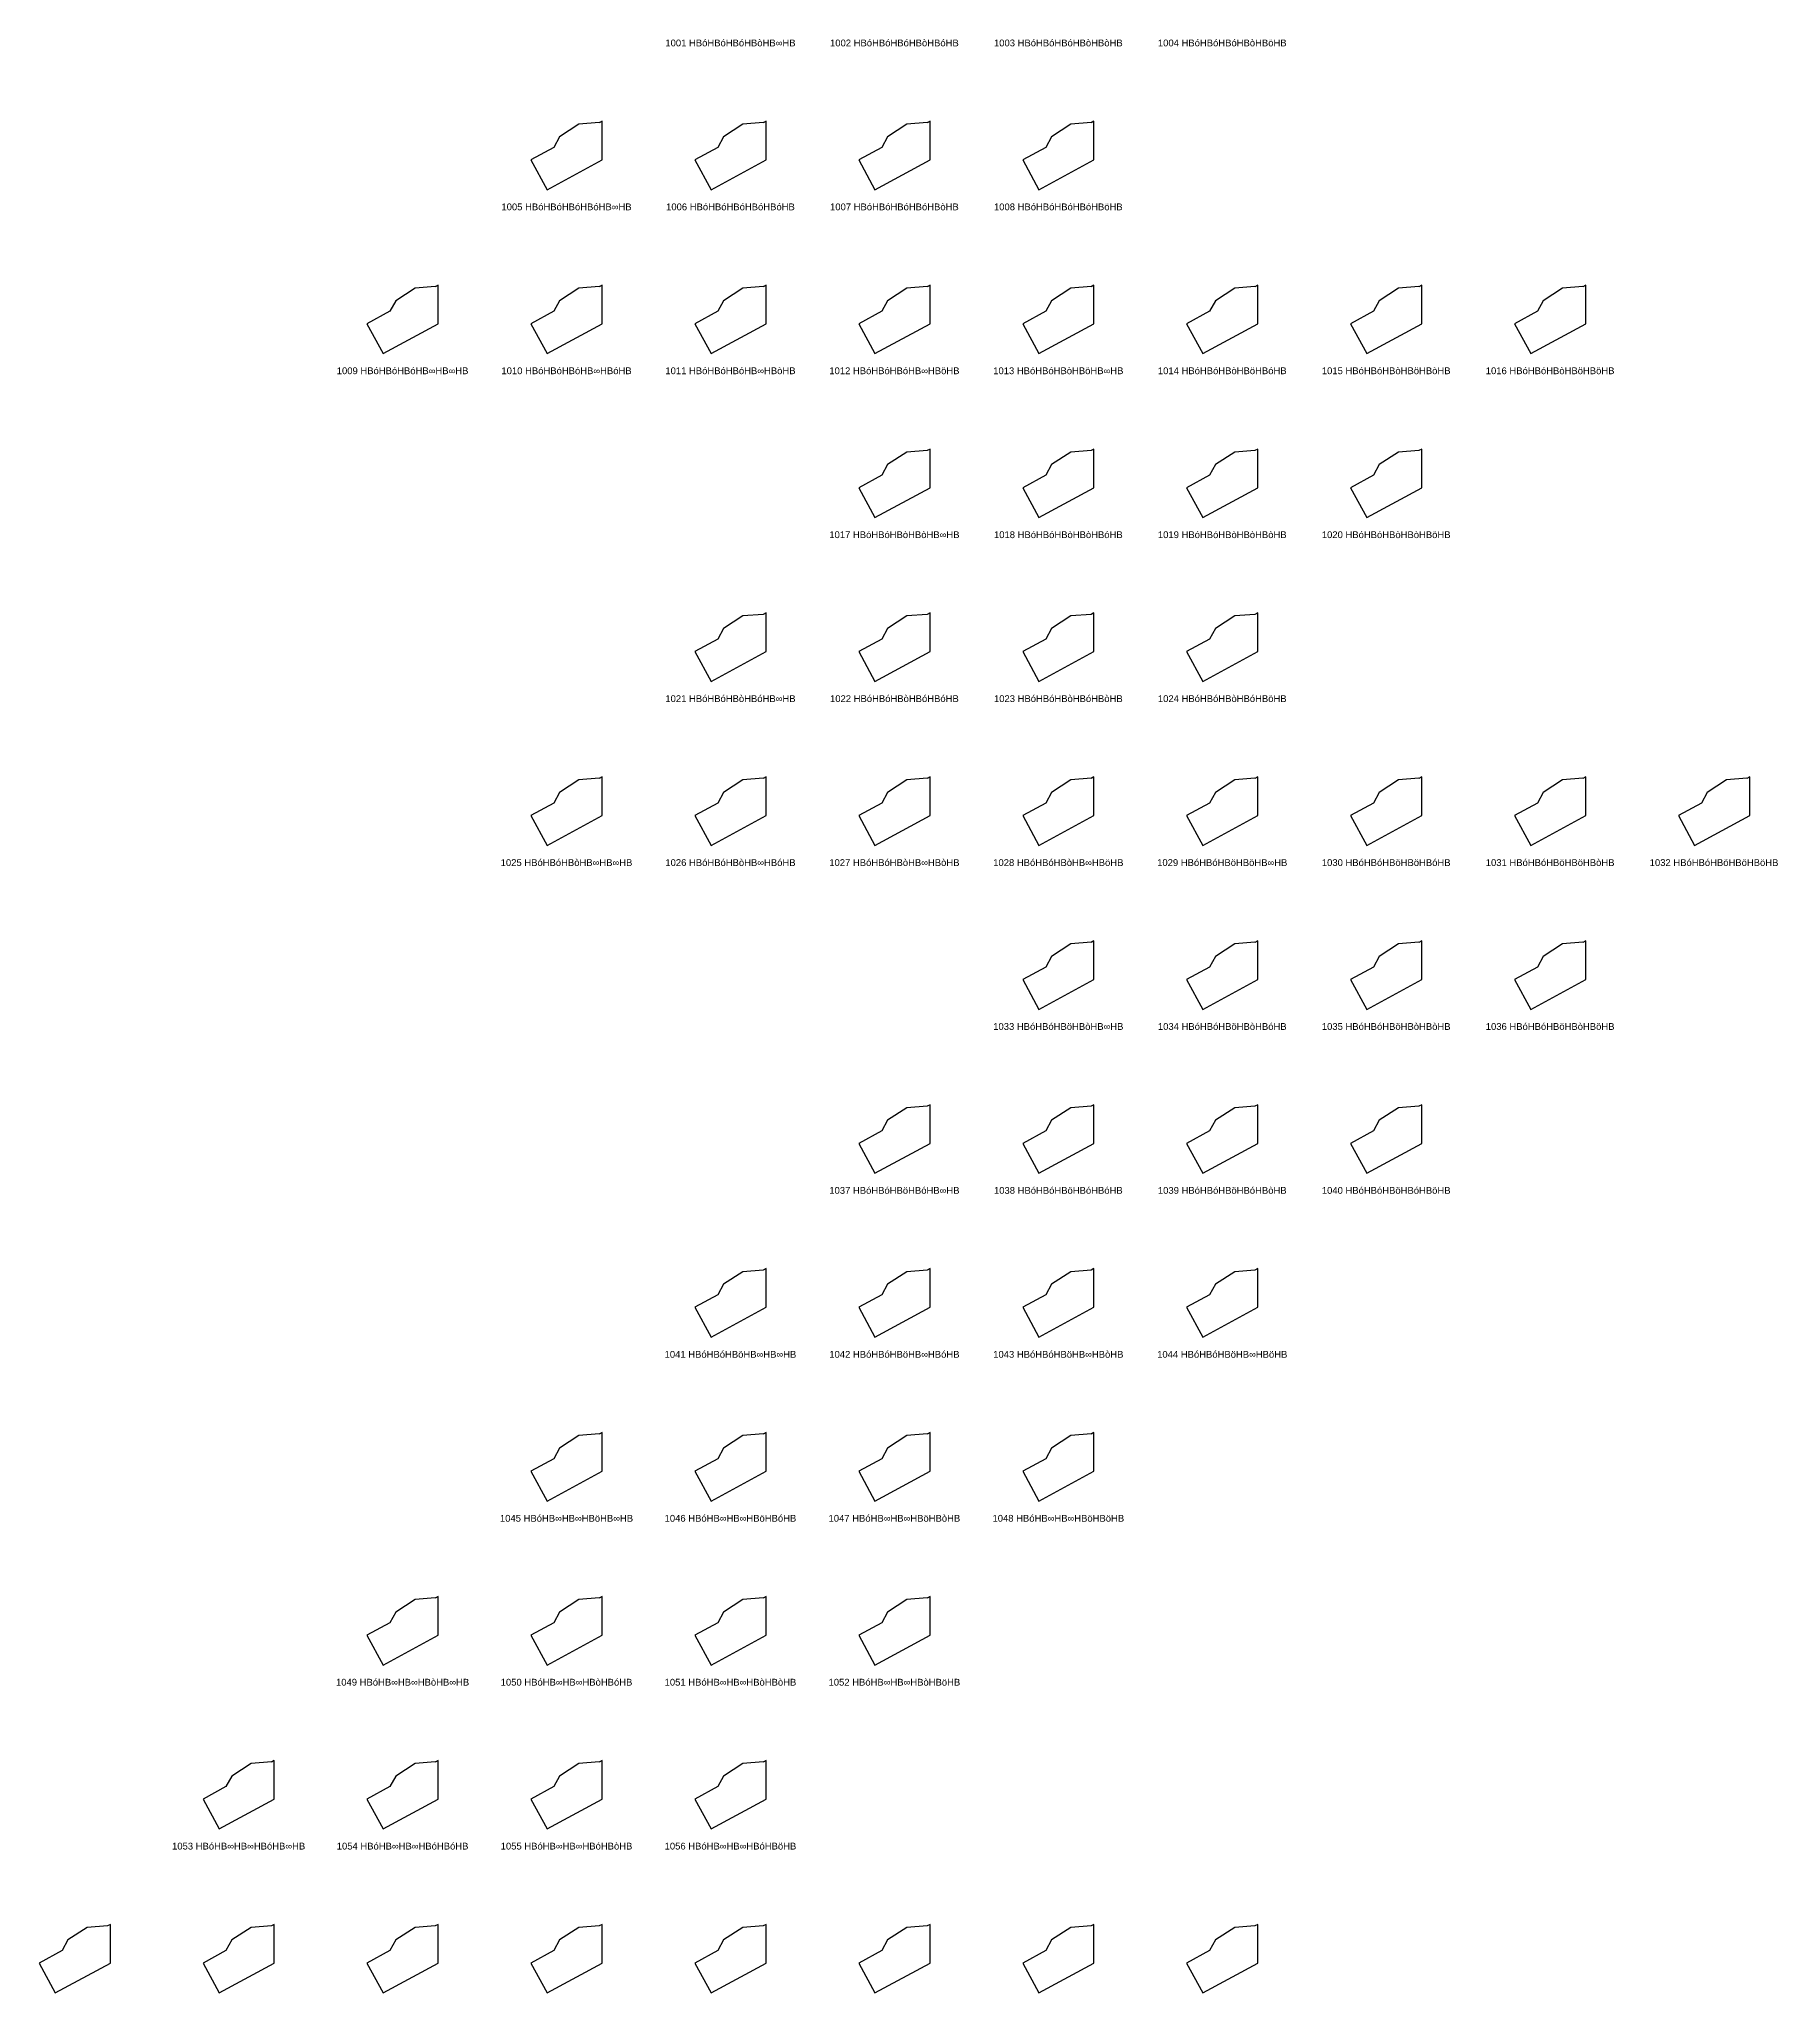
# Model space of a CAD drawing. Header units: millimetres. Extents: x 122552 to 1654769, y -10280102 to 62068.
# Drawn here: x 1294450 to 1577111, y -8663193 to -8345568 of the extents above; entities that cross this region are included whole.
import ezdxf
from ezdxf.enums import TextEntityAlignment as Align

# ---------------------------------------------------------------- set-up
doc = ezdxf.new("R2010")
doc.units = ezdxf.units.MM
doc.styles.add('Arial', font='arial_0.ttf')

msp = doc.modelspace()

# ---------------------------------------------------------------- linework, layer by layer
for points in [[(1377032, -8370058), (1385983, -8365200), (1385983, -8358912), (1385505, -8359171), (1385503, -8359142), (1382215, -8359403), (1379069, -8361448), (1378133, -8363172), (1374396, -8365200)], [(1403681, -8370058), (1412632, -8365200), (1412632, -8358912), (1412154, -8359171), (1412151, -8359142), (1408864, -8359403), (1405717, -8361448), (1404781, -8363172), (1401045, -8365200)], [(1430330, -8370058), (1439281, -8365200), (1439281, -8358912), (1438802, -8359171), (1438800, -8359142), (1435512, -8359403), (1432366, -8361448), (1431430, -8363172), (1427693, -8365200)], [(1456978, -8370058), (1465929, -8365200), (1465929, -8358912), (1465451, -8359171), (1465449, -8359142), (1462161, -8359403), (1459015, -8361448), (1458079, -8363172), (1454342, -8365200)], [(1350384, -8396707), (1359335, -8391849), (1359335, -8385560), (1358856, -8385820), (1358854, -8385790), (1355566, -8386051), (1352420, -8388096), (1351484, -8389821), (1347747, -8391849)], [(1377032, -8396707), (1385983, -8391849), (1385983, -8385560), (1385505, -8385820), (1385503, -8385790), (1382215, -8386051), (1379069, -8388096), (1378133, -8389821), (1374396, -8391849)], [(1403681, -8396707), (1412632, -8391849), (1412632, -8385560), (1412154, -8385820), (1412151, -8385790), (1408864, -8386051), (1405717, -8388096), (1404781, -8389821), (1401045, -8391849)], [(1430330, -8396707), (1439281, -8391849), (1439281, -8385560), (1438802, -8385820), (1438800, -8385790), (1435512, -8386051), (1432366, -8388096), (1431430, -8389821), (1427693, -8391849)], [(1456978, -8396707), (1465929, -8391849), (1465929, -8385560), (1465451, -8385820), (1465449, -8385790), (1462161, -8386051), (1459015, -8388096), (1458079, -8389821), (1454342, -8391849)], [(1483627, -8396707), (1492578, -8391849), (1492578, -8385560), (1492100, -8385820), (1492097, -8385790), (1488810, -8386051), (1485663, -8388096), (1484727, -8389821), (1480991, -8391849)], [(1510276, -8396707), (1519227, -8391849), (1519227, -8385560), (1518748, -8385820), (1518746, -8385790), (1515458, -8386051), (1512312, -8388096), (1511376, -8389821), (1507639, -8391849)], [(1536924, -8396707), (1545875, -8391849), (1545875, -8385560), (1545397, -8385820), (1545395, -8385790), (1542107, -8386051), (1538961, -8388096), (1538025, -8389821), (1534288, -8391849)], [(1430330, -8423355), (1439281, -8418498), (1439281, -8412209), (1438802, -8412469), (1438800, -8412439), (1435512, -8412700), (1432366, -8414745), (1431430, -8416470), (1427693, -8418498)], [(1456978, -8423355), (1465929, -8418498), (1465929, -8412209), (1465451, -8412469), (1465449, -8412439), (1462161, -8412700), (1459015, -8414745), (1458079, -8416470), (1454342, -8418498)], [(1483627, -8423355), (1492578, -8418498), (1492578, -8412209), (1492100, -8412469), (1492097, -8412439), (1488810, -8412700), (1485663, -8414745), (1484727, -8416470), (1480991, -8418498)], [(1510276, -8423355), (1519227, -8418498), (1519227, -8412209), (1518748, -8412469), (1518746, -8412439), (1515458, -8412700), (1512312, -8414745), (1511376, -8416470), (1507639, -8418498)], [(1403681, -8450004), (1412632, -8445146), (1412632, -8438858), (1412154, -8439117), (1412151, -8439088), (1408864, -8439349), (1405717, -8441394), (1404781, -8443118), (1401045, -8445146)], [(1430330, -8450004), (1439281, -8445146), (1439281, -8438858), (1438802, -8439117), (1438800, -8439088), (1435512, -8439349), (1432366, -8441394), (1431430, -8443118), (1427693, -8445146)], [(1456978, -8450004), (1465929, -8445146), (1465929, -8438858), (1465451, -8439117), (1465449, -8439088), (1462161, -8439349), (1459015, -8441394), (1458079, -8443118), (1454342, -8445146)], [(1483627, -8450004), (1492578, -8445146), (1492578, -8438858), (1492100, -8439117), (1492097, -8439088), (1488810, -8439349), (1485663, -8441394), (1484727, -8443118), (1480991, -8445146)], [(1377032, -8476653), (1385983, -8471795), (1385983, -8465506), (1385505, -8465766), (1385503, -8465736), (1382215, -8465997), (1379069, -8468042), (1378133, -8469767), (1374396, -8471795)], [(1403681, -8476653), (1412632, -8471795), (1412632, -8465506), (1412154, -8465766), (1412151, -8465736), (1408864, -8465997), (1405717, -8468042), (1404781, -8469767), (1401045, -8471795)], [(1430330, -8476653), (1439281, -8471795), (1439281, -8465506), (1438802, -8465766), (1438800, -8465736), (1435512, -8465997), (1432366, -8468042), (1431430, -8469767), (1427693, -8471795)], [(1456978, -8476653), (1465929, -8471795), (1465929, -8465506), (1465451, -8465766), (1465449, -8465736), (1462161, -8465997), (1459015, -8468042), (1458079, -8469767), (1454342, -8471795)], [(1483627, -8476653), (1492578, -8471795), (1492578, -8465506), (1492100, -8465766), (1492097, -8465736), (1488810, -8465997), (1485663, -8468042), (1484727, -8469767), (1480991, -8471795)], [(1510276, -8476653), (1519227, -8471795), (1519227, -8465506), (1518748, -8465766), (1518746, -8465736), (1515458, -8465997), (1512312, -8468042), (1511376, -8469767), (1507639, -8471795)], [(1536924, -8476653), (1545875, -8471795), (1545875, -8465506), (1545397, -8465766), (1545395, -8465736), (1542107, -8465997), (1538961, -8468042), (1538025, -8469767), (1534288, -8471795)], [(1563573, -8476653), (1572524, -8471795), (1572524, -8465506), (1572046, -8465766), (1572043, -8465736), (1568756, -8465997), (1565609, -8468042), (1564673, -8469767), (1560937, -8471795)], [(1456978, -8503301), (1465929, -8498444), (1465929, -8492155), (1465451, -8492415), (1465449, -8492385), (1462161, -8492646), (1459015, -8494691), (1458079, -8496416), (1454342, -8498444)], [(1483627, -8503301), (1492578, -8498444), (1492578, -8492155), (1492100, -8492415), (1492097, -8492385), (1488810, -8492646), (1485663, -8494691), (1484727, -8496416), (1480991, -8498444)], [(1510276, -8503301), (1519227, -8498444), (1519227, -8492155), (1518748, -8492415), (1518746, -8492385), (1515458, -8492646), (1512312, -8494691), (1511376, -8496416), (1507639, -8498444)], [(1536924, -8503301), (1545875, -8498444), (1545875, -8492155), (1545397, -8492415), (1545395, -8492385), (1542107, -8492646), (1538961, -8494691), (1538025, -8496416), (1534288, -8498444)], [(1430330, -8529950), (1439281, -8525092), (1439281, -8518804), (1438802, -8519063), (1438800, -8519034), (1435512, -8519295), (1432366, -8521340), (1431430, -8523064), (1427693, -8525092)], [(1456978, -8529950), (1465929, -8525092), (1465929, -8518804), (1465451, -8519063), (1465449, -8519034), (1462161, -8519295), (1459015, -8521340), (1458079, -8523064), (1454342, -8525092)], [(1483627, -8529950), (1492578, -8525092), (1492578, -8518804), (1492100, -8519063), (1492097, -8519034), (1488810, -8519295), (1485663, -8521340), (1484727, -8523064), (1480991, -8525092)], [(1510276, -8529950), (1519227, -8525092), (1519227, -8518804), (1518748, -8519063), (1518746, -8519034), (1515458, -8519295), (1512312, -8521340), (1511376, -8523064), (1507639, -8525092)], [(1403681, -8556599), (1412632, -8551741), (1412632, -8545452), (1412154, -8545712), (1412151, -8545682), (1408864, -8545943), (1405717, -8547988), (1404781, -8549713), (1401045, -8551741)], [(1430330, -8556599), (1439281, -8551741), (1439281, -8545452), (1438802, -8545712), (1438800, -8545682), (1435512, -8545943), (1432366, -8547988), (1431430, -8549713), (1427693, -8551741)], [(1456978, -8556599), (1465929, -8551741), (1465929, -8545452), (1465451, -8545712), (1465449, -8545682), (1462161, -8545943), (1459015, -8547988), (1458079, -8549713), (1454342, -8551741)], [(1483627, -8556599), (1492578, -8551741), (1492578, -8545452), (1492100, -8545712), (1492097, -8545682), (1488810, -8545943), (1485663, -8547988), (1484727, -8549713), (1480991, -8551741)], [(1377032, -8583247), (1385983, -8578390), (1385983, -8572101), (1385505, -8572361), (1385503, -8572331), (1382215, -8572592), (1379069, -8574637), (1378133, -8576362), (1374396, -8578390)], [(1403681, -8583247), (1412632, -8578390), (1412632, -8572101), (1412154, -8572361), (1412151, -8572331), (1408864, -8572592), (1405717, -8574637), (1404781, -8576362), (1401045, -8578390)], [(1430330, -8583247), (1439281, -8578390), (1439281, -8572101), (1438802, -8572361), (1438800, -8572331), (1435512, -8572592), (1432366, -8574637), (1431430, -8576362), (1427693, -8578390)], [(1456978, -8583247), (1465929, -8578390), (1465929, -8572101), (1465451, -8572361), (1465449, -8572331), (1462161, -8572592), (1459015, -8574637), (1458079, -8576362), (1454342, -8578390)], [(1350384, -8609896), (1359335, -8605038), (1359335, -8598750), (1358856, -8599009), (1358854, -8598980), (1355566, -8599241), (1352420, -8601286), (1351484, -8603010), (1347747, -8605038)], [(1377032, -8609896), (1385983, -8605038), (1385983, -8598750), (1385505, -8599009), (1385503, -8598980), (1382215, -8599241), (1379069, -8601286), (1378133, -8603010), (1374396, -8605038)], [(1403681, -8609896), (1412632, -8605038), (1412632, -8598750), (1412154, -8599009), (1412151, -8598980), (1408864, -8599241), (1405717, -8601286), (1404781, -8603010), (1401045, -8605038)], [(1430330, -8609896), (1439281, -8605038), (1439281, -8598750), (1438802, -8599009), (1438800, -8598980), (1435512, -8599241), (1432366, -8601286), (1431430, -8603010), (1427693, -8605038)], [(1323735, -8636545), (1332686, -8631687), (1332686, -8625399), (1332208, -8625658), (1332205, -8625629), (1328918, -8625889), (1325771, -8627934), (1324835, -8629659), (1321099, -8631687)], [(1350384, -8636545), (1359335, -8631687), (1359335, -8625399), (1358856, -8625658), (1358854, -8625629), (1355566, -8625889), (1352420, -8627934), (1351484, -8629659), (1347747, -8631687)], [(1377032, -8636545), (1385983, -8631687), (1385983, -8625399), (1385505, -8625658), (1385503, -8625629), (1382215, -8625889), (1379069, -8627934), (1378133, -8629659), (1374396, -8631687)], [(1403681, -8636545), (1412632, -8631687), (1412632, -8625399), (1412154, -8625658), (1412151, -8625629), (1408864, -8625889), (1405717, -8627934), (1404781, -8629659), (1401045, -8631687)], [(1297086, -8663193), (1306037, -8658336), (1306037, -8652047), (1305559, -8652307), (1305557, -8652277), (1302269, -8652538), (1299123, -8654583), (1298187, -8656308), (1294450, -8658336)], [(1323735, -8663193), (1332686, -8658336), (1332686, -8652047), (1332208, -8652307), (1332205, -8652277), (1328918, -8652538), (1325771, -8654583), (1324835, -8656308), (1321099, -8658336)], [(1350384, -8663193), (1359335, -8658336), (1359335, -8652047), (1358856, -8652307), (1358854, -8652277), (1355566, -8652538), (1352420, -8654583), (1351484, -8656308), (1347747, -8658336)], [(1377032, -8663193), (1385983, -8658336), (1385983, -8652047), (1385505, -8652307), (1385503, -8652277), (1382215, -8652538), (1379069, -8654583), (1378133, -8656308), (1374396, -8658336)], [(1403681, -8663193), (1412632, -8658336), (1412632, -8652047), (1412154, -8652307), (1412151, -8652277), (1408864, -8652538), (1405717, -8654583), (1404781, -8656308), (1401045, -8658336)], [(1430330, -8663193), (1439281, -8658336), (1439281, -8652047), (1438802, -8652307), (1438800, -8652277), (1435512, -8652538), (1432366, -8654583), (1431430, -8656308), (1427693, -8658336)], [(1456978, -8663193), (1465929, -8658336), (1465929, -8652047), (1465451, -8652307), (1465449, -8652277), (1462161, -8652538), (1459015, -8654583), (1458079, -8656308), (1454342, -8658336)], [(1483627, -8663193), (1492578, -8658336), (1492578, -8652047), (1492100, -8652307), (1492097, -8652277), (1488810, -8652538), (1485663, -8654583), (1484727, -8656308), (1480991, -8658336)]]:
    msp.add_lwpolyline(points, close=True)

# ---------------------------------------------------------------- texts
at = {"style": 'Arial'}
for s, p in [('1001 HBóHBóHBóHBòHB∞HB', (1406838, -8346196)), ('1002 HBóHBóHBóHBòHBóHB', (1433487, -8346196)), ('1003 HBóHBóHBóHBòHBòHB', (1460136, -8346196)), ('1004 HBóHBóHBóHBòHBöHB', (1486784, -8346196)), ('1005 HBóHBóHBóHBóHB∞HB', (1380190, -8372844)), ('1006 HBóHBóHBóHBóHBóHB', (1406838, -8372844)), ('1007 HBóHBóHBóHBóHBòHB', (1433487, -8372844)), ('1008 HBóHBóHBóHBóHBöHB', (1460136, -8372844)), ('1009 HBóHBóHBóHB∞HB∞HB', (1353541, -8399493)), ('1010 HBóHBóHBóHB∞HBóHB', (1380190, -8399493)), ('1011 HBóHBóHBóHB∞HBòHB', (1406838, -8399493)), ('1012 HBóHBóHBóHB∞HBöHB', (1433487, -8399493)), ('1013 HBóHBóHBòHBöHB∞HB', (1460136, -8399493)), ('1014 HBóHBóHBòHBöHBóHB', (1486784, -8399493)), ('1015 HBóHBóHBòHBöHBòHB', (1513433, -8399493)), ('1016 HBóHBóHBòHBöHBöHB', (1540082, -8399493)), ('1017 HBóHBóHBòHBòHB∞HB', (1433487, -8426142)), ('1018 HBóHBóHBòHBòHBóHB', (1460136, -8426142)), ('1019 HBóHBóHBòHBòHBòHB', (1486784, -8426142)), ('1020 HBóHBóHBòHBòHBöHB', (1513433, -8426142)), ('1021 HBóHBóHBòHBóHB∞HB', (1406838, -8452790)), ('1022 HBóHBóHBòHBóHBóHB', (1433487, -8452790)), ('1023 HBóHBóHBòHBóHBòHB', (1460136, -8452790)), ('1024 HBóHBóHBòHBóHBöHB', (1486784, -8452790)), ('1025 HBóHBóHBòHB∞HB∞HB', (1380190, -8479439)), ('1026 HBóHBóHBòHB∞HBóHB', (1406838, -8479439)), ('1027 HBóHBóHBòHB∞HBòHB', (1433487, -8479439)), ('1028 HBóHBóHBòHB∞HBöHB', (1460136, -8479439)), ('1029 HBóHBóHBöHBöHB∞HB', (1486784, -8479439)), ('1030 HBóHBóHBöHBöHBóHB', (1513433, -8479439)), ('1031 HBóHBóHBöHBöHBòHB', (1540082, -8479439)), ('1032 HBóHBóHBöHBöHBöHB', (1566730, -8479439)), ('1033 HBóHBóHBöHBòHB∞HB', (1460136, -8506088)), ('1034 HBóHBóHBöHBòHBóHB', (1486784, -8506088)), ('1035 HBóHBóHBöHBòHBòHB', (1513433, -8506088)), ('1036 HBóHBóHBöHBòHBöHB', (1540082, -8506088)), ('1037 HBóHBóHBöHBóHB∞HB', (1433487, -8532736)), ('1038 HBóHBóHBöHBóHBóHB', (1460136, -8532736)), ('1039 HBóHBóHBöHBóHBòHB', (1486784, -8532736)), ('1040 HBóHBóHBöHBóHBöHB', (1513433, -8532736)), ('1041 HBóHBóHBöHB∞HB∞HB', (1406838, -8559385)), ('1042 HBóHBóHBöHB∞HBóHB', (1433487, -8559385)), ('1043 HBóHBóHBöHB∞HBòHB', (1460136, -8559385)), ('1044 HBóHBóHBöHB∞HBöHB', (1486784, -8559385)), ('1045 HBóHB∞HB∞HBöHB∞HB', (1380190, -8586034)), ('1046 HBóHB∞HB∞HBöHBóHB', (1406838, -8586034)), ('1047 HBóHB∞HB∞HBöHBòHB', (1433487, -8586034)), ('1048 HBóHB∞HB∞HBöHBöHB', (1460136, -8586034)), ('1049 HBóHB∞HB∞HBòHB∞HB', (1353541, -8612682)), ('1050 HBóHB∞HB∞HBòHBóHB', (1380190, -8612682)), ('1051 HBóHB∞HB∞HBòHBòHB', (1406838, -8612682)), ('1052 HBóHB∞HB∞HBòHBöHB', (1433487, -8612682)), ('1053 HBóHB∞HB∞HBóHB∞HB', (1326892, -8639331)), ('1054 HBóHB∞HB∞HBóHBóHB', (1353541, -8639331)), ('1055 HBóHB∞HB∞HBóHBòHB', (1380190, -8639331)), ('1056 HBóHB∞HB∞HBóHBöHB', (1406838, -8639331))]:
    msp.add_text(s, height=1100, dxfattribs=at).set_placement(p, align=Align.MIDDLE_CENTER)

doc.saveas('drawing.dxf')
